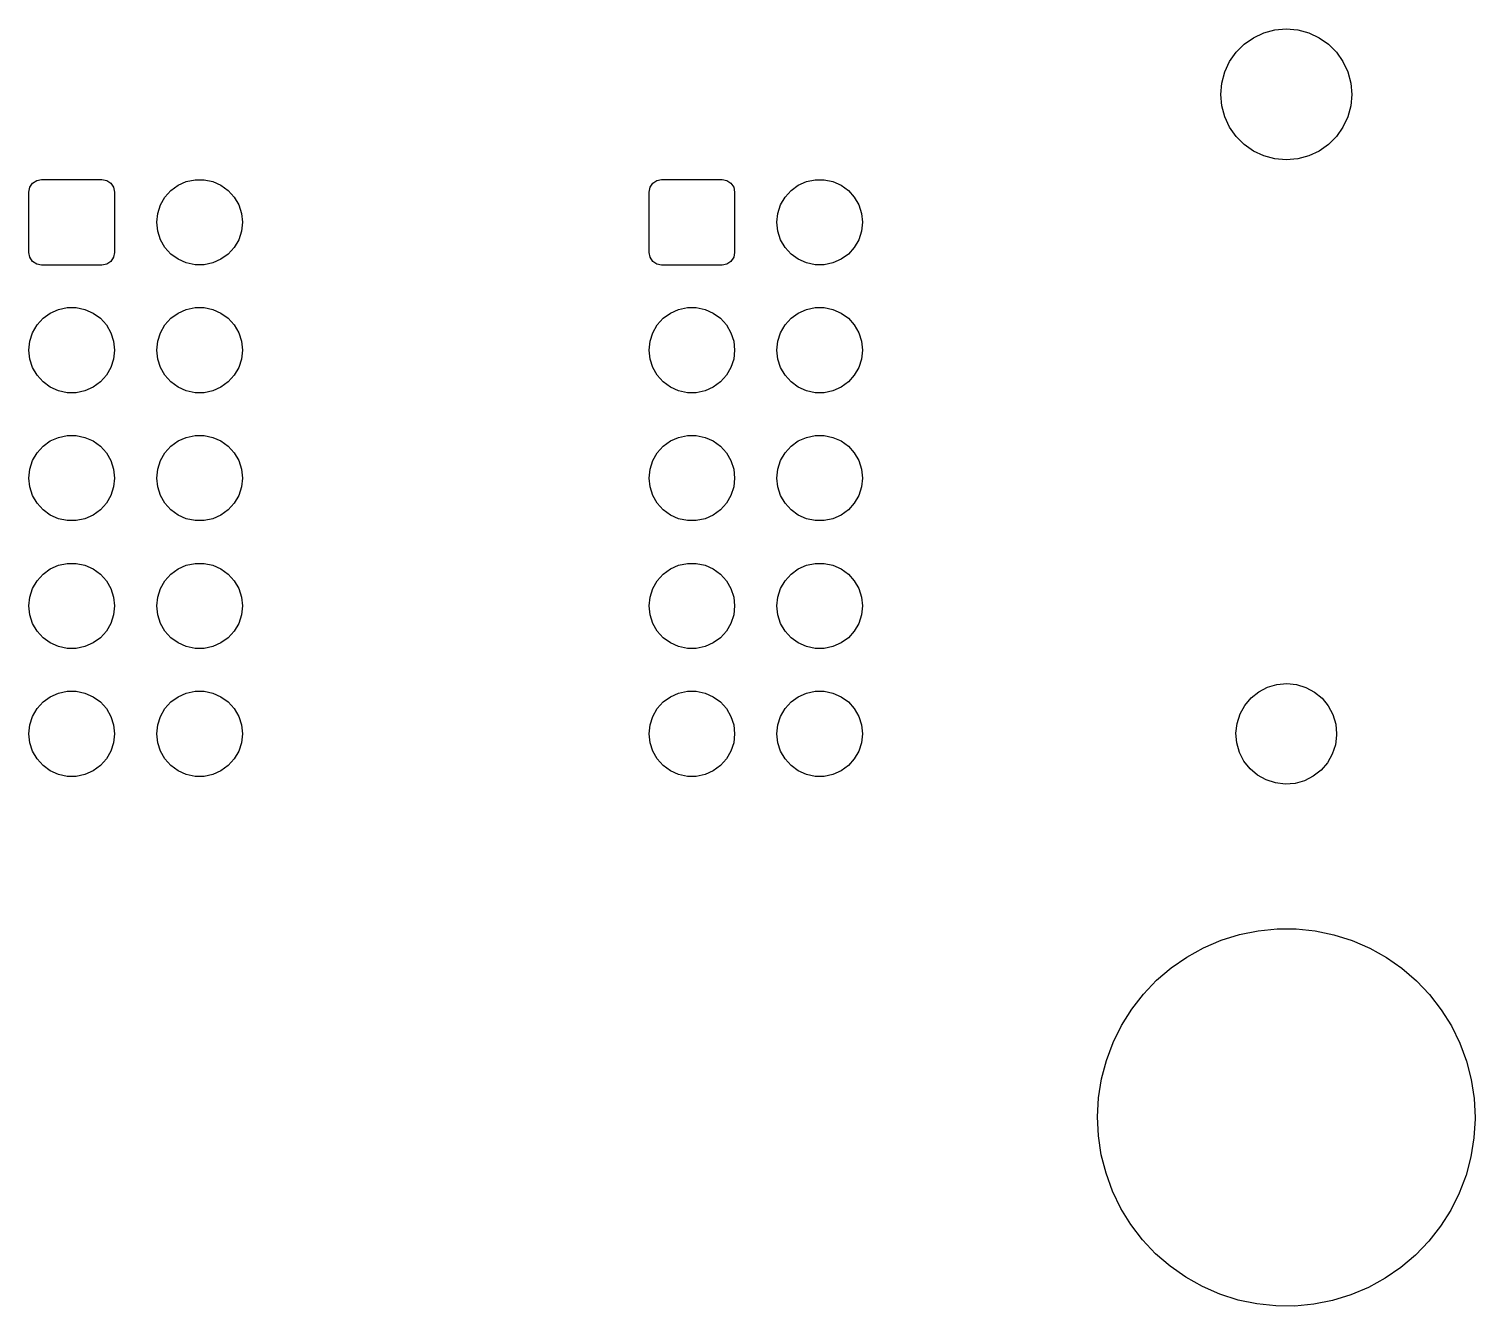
# Model space of a CAD drawing. Extents: x 81 to 222, y -131 to -73.
# Drawn here: x 193.21 to 221.94, y -131 to -105.63 of the extents above; entities that cross this region are included whole.
import ezdxf

# ---------------------------------------------------------------- set-up
doc = ezdxf.new("R2010")
doc.units = 0
doc.layers.add('BLACK', color=7, linetype='CONTINUOUS')

msp = doc.modelspace()

# ---------------------------------------------------------------- linework, layer by layer
at = {"layer": 'BLACK', "linetype": 'CONTINUOUS'}
for p, q in [((217.536, -105.808), (217.741, -105.712)), ((217.741, -105.712), (217.96, -105.654)), ((217.96, -105.654), (218.186, -105.634)), ((218.186, -105.634), (218.412, -105.654)), ((218.412, -105.654), (218.631, -105.712)), ((218.631, -105.712), (218.836, -105.808)), ((217.19, -106.098), (217.35, -105.938)), ((217.35, -105.938), (217.536, -105.808)), ((218.836, -105.808), (219.022, -105.938)), ((219.022, -105.938), (219.182, -106.098)), ((216.964, -106.489), (217.06, -106.284)), ((217.06, -106.284), (217.19, -106.098)), ((219.182, -106.098), (219.312, -106.284)), ((219.312, -106.284), (219.408, -106.489)), ((216.906, -106.708), (216.964, -106.489)), ((219.408, -106.489), (219.466, -106.708)), ((216.886, -106.934), (216.906, -106.708)), ((219.466, -106.708), (219.486, -106.934)), ((216.906, -107.16), (216.886, -106.934)), ((216.964, -107.379), (216.906, -107.16)), ((219.466, -107.16), (219.408, -107.379)), ((219.486, -106.934), (219.466, -107.16)), ((217.06, -107.584), (216.964, -107.379)), ((219.408, -107.379), (219.312, -107.584)), ((217.19, -107.77), (217.06, -107.584)), ((219.312, -107.584), (219.182, -107.77)), ((217.35, -107.93), (217.19, -107.77)), ((217.536, -108.06), (217.35, -107.93)), ((219.022, -107.93), (218.836, -108.06)), ((219.182, -107.77), (219.022, -107.93)), ((217.741, -108.156), (217.536, -108.06)), ((217.96, -108.214), (217.741, -108.156)), ((218.186, -108.234), (217.96, -108.214)), ((218.412, -108.214), (218.186, -108.234)), ((218.631, -108.156), (218.412, -108.214)), ((218.836, -108.06), (218.631, -108.156)), ((193.206, -108.874), (193.225, -108.778)), ((193.206, -110.074), (193.206, -108.874)), ((193.225, -108.778), (193.279, -108.697)), ((193.279, -108.697), (193.36, -108.643)), ((193.36, -108.643), (193.456, -108.624)), ((193.456, -108.624), (194.656, -108.624)), ((194.656, -108.624), (194.752, -108.643)), ((194.752, -108.643), (194.833, -108.697)), ((194.833, -108.697), (194.887, -108.778)), ((194.887, -108.778), (194.906, -108.874)), ((194.906, -108.874), (194.906, -110.074)), ((195.908, -108.974), (196.027, -108.842)), ((196.027, -108.842), (196.171, -108.738)), ((196.171, -108.738), (196.333, -108.666)), ((196.333, -108.666), (196.507, -108.629)), ((196.507, -108.629), (196.685, -108.629)), ((196.685, -108.629), (196.859, -108.666)), ((196.859, -108.666), (197.021, -108.738)), ((197.021, -108.738), (197.165, -108.842)), ((197.165, -108.842), (197.284, -108.974)), ((205.526, -108.874), (205.545, -108.778)), ((205.526, -110.074), (205.526, -108.874)), ((205.545, -108.778), (205.599, -108.697)), ((205.599, -108.697), (205.68, -108.643)), ((205.68, -108.643), (205.776, -108.624)), ((205.776, -108.624), (206.976, -108.624)), ((206.976, -108.624), (207.072, -108.643)), ((207.072, -108.643), (207.153, -108.697)), ((207.153, -108.697), (207.207, -108.778)), ((207.207, -108.778), (207.226, -108.874)), ((207.226, -108.874), (207.226, -110.074)), ((208.228, -108.974), (208.347, -108.842)), ((208.347, -108.842), (208.491, -108.738)), ((208.491, -108.738), (208.653, -108.666)), ((208.653, -108.666), (208.827, -108.629)), ((208.827, -108.629), (209.005, -108.629)), ((209.005, -108.629), (209.179, -108.666)), ((209.179, -108.666), (209.341, -108.738)), ((209.341, -108.738), (209.485, -108.842)), ((209.485, -108.842), (209.604, -108.974)), ((195.765, -109.297), (195.819, -109.128)), ((195.819, -109.128), (195.908, -108.974)), ((197.284, -108.974), (197.373, -109.128)), ((197.373, -109.128), (197.427, -109.297)), ((208.085, -109.297), (208.139, -109.128)), ((208.139, -109.128), (208.228, -108.974)), ((209.604, -108.974), (209.693, -109.128)), ((209.693, -109.128), (209.747, -109.297)), ((195.746, -109.474), (195.765, -109.297)), ((197.427, -109.297), (197.446, -109.474)), ((208.066, -109.474), (208.085, -109.297)), ((209.747, -109.297), (209.766, -109.474)), ((195.765, -109.651), (195.746, -109.474)), ((195.819, -109.82), (195.765, -109.651)), ((197.427, -109.651), (197.373, -109.82)), ((197.446, -109.474), (197.427, -109.651)), ((208.085, -109.651), (208.066, -109.474)), ((208.139, -109.82), (208.085, -109.651)), ((209.747, -109.651), (209.693, -109.82)), ((209.766, -109.474), (209.747, -109.651)), ((195.908, -109.974), (195.819, -109.82)), ((196.027, -110.106), (195.908, -109.974)), ((197.284, -109.974), (197.165, -110.106)), ((197.373, -109.82), (197.284, -109.974)), ((208.228, -109.974), (208.139, -109.82)), ((208.347, -110.106), (208.228, -109.974)), ((209.604, -109.974), (209.485, -110.106)), ((209.693, -109.82), (209.604, -109.974)), ((193.225, -110.17), (193.206, -110.074)), ((193.279, -110.251), (193.225, -110.17)), ((193.36, -110.305), (193.279, -110.251)), ((193.456, -110.324), (193.36, -110.305)), ((194.752, -110.305), (194.656, -110.324)), ((194.833, -110.251), (194.752, -110.305)), ((194.887, -110.17), (194.833, -110.251)), ((194.906, -110.074), (194.887, -110.17)), ((196.171, -110.21), (196.027, -110.106)), ((196.333, -110.282), (196.171, -110.21)), ((196.507, -110.319), (196.333, -110.282)), ((196.685, -110.319), (196.507, -110.319)), ((196.859, -110.282), (196.685, -110.319)), ((197.021, -110.21), (196.859, -110.282)), ((197.165, -110.106), (197.021, -110.21)), ((205.545, -110.17), (205.526, -110.074)), ((205.599, -110.251), (205.545, -110.17)), ((205.68, -110.305), (205.599, -110.251)), ((205.776, -110.324), (205.68, -110.305)), ((207.072, -110.305), (206.976, -110.324)), ((207.153, -110.251), (207.072, -110.305)), ((207.207, -110.17), (207.153, -110.251)), ((207.226, -110.074), (207.207, -110.17)), ((208.491, -110.21), (208.347, -110.106)), ((208.653, -110.282), (208.491, -110.21)), ((208.827, -110.319), (208.653, -110.282)), ((209.005, -110.319), (208.827, -110.319)), ((209.179, -110.282), (209.005, -110.319)), ((209.341, -110.21), (209.179, -110.282)), ((209.485, -110.106), (209.341, -110.21)), ((194.656, -110.324), (193.456, -110.324)), ((206.976, -110.324), (205.776, -110.324)), ((193.793, -111.206), (193.967, -111.169)), ((193.967, -111.169), (194.145, -111.169)), ((194.145, -111.169), (194.319, -111.206)), ((196.333, -111.206), (196.507, -111.169)), ((196.507, -111.169), (196.685, -111.169)), ((196.685, -111.169), (196.859, -111.206)), ((206.113, -111.206), (206.287, -111.169)), ((206.287, -111.169), (206.465, -111.169)), ((206.465, -111.169), (206.639, -111.206)), ((208.653, -111.206), (208.827, -111.169)), ((208.827, -111.169), (209.005, -111.169)), ((209.005, -111.169), (209.179, -111.206)), ((193.368, -111.514), (193.487, -111.382)), ((193.487, -111.382), (193.631, -111.278)), ((193.631, -111.278), (193.793, -111.206)), ((194.319, -111.206), (194.481, -111.278)), ((194.481, -111.278), (194.625, -111.382)), ((194.625, -111.382), (194.744, -111.514)), ((195.908, -111.514), (196.027, -111.382)), ((196.027, -111.382), (196.171, -111.278)), ((196.171, -111.278), (196.333, -111.206)), ((196.859, -111.206), (197.021, -111.278)), ((197.021, -111.278), (197.165, -111.382)), ((197.165, -111.382), (197.284, -111.514)), ((205.688, -111.514), (205.807, -111.382)), ((205.807, -111.382), (205.951, -111.278)), ((205.951, -111.278), (206.113, -111.206)), ((206.639, -111.206), (206.801, -111.278)), ((206.801, -111.278), (206.945, -111.382)), ((206.945, -111.382), (207.064, -111.514)), ((208.228, -111.514), (208.347, -111.382)), ((208.347, -111.382), (208.491, -111.278)), ((208.491, -111.278), (208.653, -111.206)), ((209.179, -111.206), (209.341, -111.278)), ((209.341, -111.278), (209.485, -111.382)), ((209.485, -111.382), (209.604, -111.514)), ((193.225, -111.837), (193.279, -111.668)), ((193.279, -111.668), (193.368, -111.514)), ((194.744, -111.514), (194.833, -111.668)), ((194.833, -111.668), (194.887, -111.837)), ((195.765, -111.837), (195.819, -111.668)), ((195.819, -111.668), (195.908, -111.514)), ((197.284, -111.514), (197.373, -111.668)), ((197.373, -111.668), (197.427, -111.837)), ((205.545, -111.837), (205.599, -111.668)), ((205.599, -111.668), (205.688, -111.514)), ((207.064, -111.514), (207.153, -111.668)), ((207.153, -111.668), (207.207, -111.837)), ((208.085, -111.837), (208.139, -111.668)), ((208.139, -111.668), (208.228, -111.514)), ((209.604, -111.514), (209.693, -111.668)), ((209.693, -111.668), (209.747, -111.837)), ((193.206, -112.014), (193.225, -111.837)), ((193.225, -112.191), (193.206, -112.014)), ((194.887, -111.837), (194.906, -112.014)), ((194.906, -112.014), (194.887, -112.191)), ((195.746, -112.014), (195.765, -111.837)), ((195.765, -112.191), (195.746, -112.014)), ((197.427, -111.837), (197.446, -112.014)), ((197.446, -112.014), (197.427, -112.191)), ((205.526, -112.014), (205.545, -111.837)), ((205.545, -112.191), (205.526, -112.014)), ((207.207, -111.837), (207.226, -112.014)), ((207.226, -112.014), (207.207, -112.191)), ((208.066, -112.014), (208.085, -111.837)), ((208.085, -112.191), (208.066, -112.014)), ((209.747, -111.837), (209.766, -112.014)), ((209.766, -112.014), (209.747, -112.191)), ((193.279, -112.36), (193.225, -112.191)), ((194.887, -112.191), (194.833, -112.36)), ((195.819, -112.36), (195.765, -112.191)), ((197.427, -112.191), (197.373, -112.36)), ((205.599, -112.36), (205.545, -112.191)), ((207.207, -112.191), (207.153, -112.36)), ((208.139, -112.36), (208.085, -112.191)), ((209.747, -112.191), (209.693, -112.36)), ((193.368, -112.514), (193.279, -112.36)), ((193.487, -112.646), (193.368, -112.514)), ((194.744, -112.514), (194.625, -112.646)), ((194.833, -112.36), (194.744, -112.514)), ((195.908, -112.514), (195.819, -112.36)), ((196.027, -112.646), (195.908, -112.514)), ((197.284, -112.514), (197.165, -112.646)), ((197.373, -112.36), (197.284, -112.514)), ((205.688, -112.514), (205.599, -112.36)), ((205.807, -112.646), (205.688, -112.514)), ((207.064, -112.514), (206.945, -112.646)), ((207.153, -112.36), (207.064, -112.514)), ((208.228, -112.514), (208.139, -112.36)), ((208.347, -112.646), (208.228, -112.514)), ((209.604, -112.514), (209.485, -112.646)), ((209.693, -112.36), (209.604, -112.514)), ((193.631, -112.75), (193.487, -112.646)), ((193.793, -112.822), (193.631, -112.75)), ((193.967, -112.859), (193.793, -112.822)), ((194.145, -112.859), (193.967, -112.859)), ((194.319, -112.822), (194.145, -112.859)), ((194.481, -112.75), (194.319, -112.822)), ((194.625, -112.646), (194.481, -112.75)), ((196.171, -112.75), (196.027, -112.646)), ((196.333, -112.822), (196.171, -112.75)), ((196.507, -112.859), (196.333, -112.822)), ((196.685, -112.859), (196.507, -112.859)), ((196.859, -112.822), (196.685, -112.859)), ((197.021, -112.75), (196.859, -112.822)), ((197.165, -112.646), (197.021, -112.75)), ((205.951, -112.75), (205.807, -112.646)), ((206.113, -112.822), (205.951, -112.75)), ((206.287, -112.859), (206.113, -112.822)), ((206.465, -112.859), (206.287, -112.859)), ((206.639, -112.822), (206.465, -112.859)), ((206.801, -112.75), (206.639, -112.822)), ((206.945, -112.646), (206.801, -112.75)), ((208.491, -112.75), (208.347, -112.646)), ((208.653, -112.822), (208.491, -112.75)), ((208.827, -112.859), (208.653, -112.822)), ((209.005, -112.859), (208.827, -112.859)), ((209.179, -112.822), (209.005, -112.859)), ((209.341, -112.75), (209.179, -112.822)), ((209.485, -112.646), (209.341, -112.75)), ((193.631, -113.818), (193.793, -113.746)), ((193.793, -113.746), (193.967, -113.709)), ((193.967, -113.709), (194.145, -113.709)), ((194.145, -113.709), (194.319, -113.746)), ((194.319, -113.746), (194.481, -113.818)), ((196.171, -113.818), (196.333, -113.746)), ((196.333, -113.746), (196.507, -113.709)), ((196.507, -113.709), (196.685, -113.709)), ((196.685, -113.709), (196.859, -113.746)), ((196.859, -113.746), (197.021, -113.818)), ((205.951, -113.818), (206.113, -113.746)), ((206.113, -113.746), (206.287, -113.709)), ((206.287, -113.709), (206.465, -113.709)), ((206.465, -113.709), (206.639, -113.746)), ((206.639, -113.746), (206.801, -113.818)), ((208.491, -113.818), (208.653, -113.746)), ((208.653, -113.746), (208.827, -113.709)), ((208.827, -113.709), (209.005, -113.709)), ((209.005, -113.709), (209.179, -113.746)), ((209.179, -113.746), (209.341, -113.818)), ((193.279, -114.208), (193.368, -114.054)), ((193.368, -114.054), (193.487, -113.922)), ((193.487, -113.922), (193.631, -113.818)), ((194.481, -113.818), (194.625, -113.922)), ((194.625, -113.922), (194.744, -114.054)), ((194.744, -114.054), (194.833, -114.208)), ((195.819, -114.208), (195.908, -114.054)), ((195.908, -114.054), (196.027, -113.922)), ((196.027, -113.922), (196.171, -113.818)), ((197.021, -113.818), (197.165, -113.922)), ((197.165, -113.922), (197.284, -114.054)), ((197.284, -114.054), (197.373, -114.208)), ((205.599, -114.208), (205.688, -114.054)), ((205.688, -114.054), (205.807, -113.922)), ((205.807, -113.922), (205.951, -113.818)), ((206.801, -113.818), (206.945, -113.922)), ((206.945, -113.922), (207.064, -114.054)), ((207.064, -114.054), (207.153, -114.208)), ((208.139, -114.208), (208.228, -114.054)), ((208.228, -114.054), (208.347, -113.922)), ((208.347, -113.922), (208.491, -113.818)), ((209.341, -113.818), (209.485, -113.922)), ((209.485, -113.922), (209.604, -114.054)), ((209.604, -114.054), (209.693, -114.208)), ((193.225, -114.377), (193.279, -114.208)), ((194.833, -114.208), (194.887, -114.377)), ((195.765, -114.377), (195.819, -114.208)), ((197.373, -114.208), (197.427, -114.377)), ((205.545, -114.377), (205.599, -114.208)), ((207.153, -114.208), (207.207, -114.377)), ((208.085, -114.377), (208.139, -114.208)), ((209.693, -114.208), (209.747, -114.377)), ((193.206, -114.554), (193.225, -114.377)), ((193.225, -114.731), (193.206, -114.554)), ((194.887, -114.377), (194.906, -114.554)), ((194.906, -114.554), (194.887, -114.731)), ((195.746, -114.554), (195.765, -114.377)), ((195.765, -114.731), (195.746, -114.554)), ((197.427, -114.377), (197.446, -114.554)), ((197.446, -114.554), (197.427, -114.731)), ((205.526, -114.554), (205.545, -114.377)), ((205.545, -114.731), (205.526, -114.554)), ((207.207, -114.377), (207.226, -114.554)), ((207.226, -114.554), (207.207, -114.731)), ((208.066, -114.554), (208.085, -114.377)), ((208.085, -114.731), (208.066, -114.554)), ((209.747, -114.377), (209.766, -114.554)), ((209.766, -114.554), (209.747, -114.731)), ((193.279, -114.9), (193.225, -114.731)), ((193.368, -115.054), (193.279, -114.9)), ((194.833, -114.9), (194.744, -115.054)), ((194.887, -114.731), (194.833, -114.9)), ((195.819, -114.9), (195.765, -114.731)), ((195.908, -115.054), (195.819, -114.9)), ((197.373, -114.9), (197.284, -115.054)), ((197.427, -114.731), (197.373, -114.9)), ((205.599, -114.9), (205.545, -114.731)), ((205.688, -115.054), (205.599, -114.9)), ((207.153, -114.9), (207.064, -115.054)), ((207.207, -114.731), (207.153, -114.9)), ((208.139, -114.9), (208.085, -114.731)), ((208.228, -115.054), (208.139, -114.9)), ((209.693, -114.9), (209.604, -115.054)), ((209.747, -114.731), (209.693, -114.9)), ((193.487, -115.186), (193.368, -115.054)), ((193.631, -115.29), (193.487, -115.186)), ((194.625, -115.186), (194.481, -115.29)), ((194.744, -115.054), (194.625, -115.186)), ((196.027, -115.186), (195.908, -115.054)), ((196.171, -115.29), (196.027, -115.186)), ((197.165, -115.186), (197.021, -115.29)), ((197.284, -115.054), (197.165, -115.186)), ((205.807, -115.186), (205.688, -115.054)), ((205.951, -115.29), (205.807, -115.186)), ((206.945, -115.186), (206.801, -115.29)), ((207.064, -115.054), (206.945, -115.186)), ((208.347, -115.186), (208.228, -115.054)), ((208.491, -115.29), (208.347, -115.186)), ((209.485, -115.186), (209.341, -115.29)), ((209.604, -115.054), (209.485, -115.186)), ((193.793, -115.362), (193.631, -115.29)), ((193.967, -115.399), (193.793, -115.362)), ((194.145, -115.399), (193.967, -115.399)), ((194.319, -115.362), (194.145, -115.399)), ((194.481, -115.29), (194.319, -115.362)), ((196.333, -115.362), (196.171, -115.29)), ((196.507, -115.399), (196.333, -115.362)), ((196.685, -115.399), (196.507, -115.399)), ((196.859, -115.362), (196.685, -115.399)), ((197.021, -115.29), (196.859, -115.362)), ((206.113, -115.362), (205.951, -115.29)), ((206.287, -115.399), (206.113, -115.362)), ((206.465, -115.399), (206.287, -115.399)), ((206.639, -115.362), (206.465, -115.399)), ((206.801, -115.29), (206.639, -115.362)), ((208.653, -115.362), (208.491, -115.29)), ((208.827, -115.399), (208.653, -115.362)), ((209.005, -115.399), (208.827, -115.399)), ((209.179, -115.362), (209.005, -115.399)), ((209.341, -115.29), (209.179, -115.362)), ((193.631, -116.358), (193.793, -116.286)), ((193.793, -116.286), (193.967, -116.249)), ((193.967, -116.249), (194.145, -116.249)), ((194.145, -116.249), (194.319, -116.286)), ((194.319, -116.286), (194.481, -116.358)), ((196.171, -116.358), (196.333, -116.286)), ((196.333, -116.286), (196.507, -116.249)), ((196.507, -116.249), (196.685, -116.249)), ((196.685, -116.249), (196.859, -116.286)), ((196.859, -116.286), (197.021, -116.358)), ((205.951, -116.358), (206.113, -116.286)), ((206.113, -116.286), (206.287, -116.249)), ((206.287, -116.249), (206.465, -116.249)), ((206.465, -116.249), (206.639, -116.286)), ((206.639, -116.286), (206.801, -116.358)), ((208.491, -116.358), (208.653, -116.286)), ((208.653, -116.286), (208.827, -116.249)), ((208.827, -116.249), (209.005, -116.249)), ((209.005, -116.249), (209.179, -116.286)), ((209.179, -116.286), (209.341, -116.358)), ((193.279, -116.748), (193.368, -116.594)), ((193.368, -116.594), (193.487, -116.462)), ((193.487, -116.462), (193.631, -116.358)), ((194.481, -116.358), (194.625, -116.462)), ((194.625, -116.462), (194.744, -116.594)), ((194.744, -116.594), (194.833, -116.748)), ((195.819, -116.748), (195.908, -116.594)), ((195.908, -116.594), (196.027, -116.462)), ((196.027, -116.462), (196.171, -116.358)), ((197.021, -116.358), (197.165, -116.462)), ((197.165, -116.462), (197.284, -116.594)), ((197.284, -116.594), (197.373, -116.748)), ((205.599, -116.748), (205.688, -116.594)), ((205.688, -116.594), (205.807, -116.462)), ((205.807, -116.462), (205.951, -116.358)), ((206.801, -116.358), (206.945, -116.462)), ((206.945, -116.462), (207.064, -116.594)), ((207.064, -116.594), (207.153, -116.748)), ((208.139, -116.748), (208.228, -116.594)), ((208.228, -116.594), (208.347, -116.462)), ((208.347, -116.462), (208.491, -116.358)), ((209.341, -116.358), (209.485, -116.462)), ((209.485, -116.462), (209.604, -116.594)), ((209.604, -116.594), (209.693, -116.748)), ((193.206, -117.094), (193.225, -116.917)), ((193.225, -116.917), (193.279, -116.748)), ((194.833, -116.748), (194.887, -116.917)), ((194.887, -116.917), (194.906, -117.094)), ((195.746, -117.094), (195.765, -116.917)), ((195.765, -116.917), (195.819, -116.748)), ((197.373, -116.748), (197.427, -116.917)), ((197.427, -116.917), (197.446, -117.094)), ((205.526, -117.094), (205.545, -116.917)), ((205.545, -116.917), (205.599, -116.748)), ((207.153, -116.748), (207.207, -116.917)), ((207.207, -116.917), (207.226, -117.094)), ((208.066, -117.094), (208.085, -116.917)), ((208.085, -116.917), (208.139, -116.748)), ((209.693, -116.748), (209.747, -116.917)), ((209.747, -116.917), (209.766, -117.094)), ((193.225, -117.271), (193.206, -117.094)), ((194.906, -117.094), (194.887, -117.271)), ((195.765, -117.271), (195.746, -117.094)), ((197.446, -117.094), (197.427, -117.271)), ((205.545, -117.271), (205.526, -117.094)), ((207.226, -117.094), (207.207, -117.271)), ((208.085, -117.271), (208.066, -117.094)), ((209.766, -117.094), (209.747, -117.271)), ((193.279, -117.44), (193.225, -117.271)), ((193.368, -117.594), (193.279, -117.44)), ((194.833, -117.44), (194.744, -117.594)), ((194.887, -117.271), (194.833, -117.44)), ((195.819, -117.44), (195.765, -117.271)), ((195.908, -117.594), (195.819, -117.44)), ((197.373, -117.44), (197.284, -117.594)), ((197.427, -117.271), (197.373, -117.44)), ((205.599, -117.44), (205.545, -117.271)), ((205.688, -117.594), (205.599, -117.44)), ((207.153, -117.44), (207.064, -117.594)), ((207.207, -117.271), (207.153, -117.44)), ((208.139, -117.44), (208.085, -117.271)), ((208.228, -117.594), (208.139, -117.44)), ((209.693, -117.44), (209.604, -117.594)), ((209.747, -117.271), (209.693, -117.44)), ((193.487, -117.726), (193.368, -117.594)), ((193.631, -117.83), (193.487, -117.726)), ((194.625, -117.726), (194.481, -117.83)), ((194.744, -117.594), (194.625, -117.726)), ((196.027, -117.726), (195.908, -117.594)), ((196.171, -117.83), (196.027, -117.726)), ((197.165, -117.726), (197.021, -117.83)), ((197.284, -117.594), (197.165, -117.726)), ((205.807, -117.726), (205.688, -117.594)), ((205.951, -117.83), (205.807, -117.726)), ((206.945, -117.726), (206.801, -117.83)), ((207.064, -117.594), (206.945, -117.726)), ((208.347, -117.726), (208.228, -117.594)), ((208.491, -117.83), (208.347, -117.726)), ((209.485, -117.726), (209.341, -117.83)), ((209.604, -117.594), (209.485, -117.726)), ((193.793, -117.902), (193.631, -117.83)), ((193.967, -117.939), (193.793, -117.902)), ((194.145, -117.939), (193.967, -117.939)), ((194.319, -117.902), (194.145, -117.939)), ((194.481, -117.83), (194.319, -117.902)), ((196.333, -117.902), (196.171, -117.83)), ((196.507, -117.939), (196.333, -117.902)), ((196.685, -117.939), (196.507, -117.939)), ((196.859, -117.902), (196.685, -117.939)), ((197.021, -117.83), (196.859, -117.902)), ((206.113, -117.902), (205.951, -117.83)), ((206.287, -117.939), (206.113, -117.902)), ((206.465, -117.939), (206.287, -117.939)), ((206.639, -117.902), (206.465, -117.939)), ((206.801, -117.83), (206.639, -117.902)), ((208.653, -117.902), (208.491, -117.83)), ((208.827, -117.939), (208.653, -117.902)), ((209.005, -117.939), (208.827, -117.939)), ((209.179, -117.902), (209.005, -117.939)), ((209.341, -117.83), (209.179, -117.902)), ((217.811, -118.707), (217.999, -118.652)), ((217.999, -118.652), (218.193, -118.634)), ((218.193, -118.634), (218.387, -118.654)), ((218.387, -118.654), (218.574, -118.712)), ((193.487, -119.002), (193.631, -118.898)), ((193.631, -118.898), (193.793, -118.826)), ((193.793, -118.826), (193.967, -118.789)), ((193.967, -118.789), (194.145, -118.789)), ((194.145, -118.789), (194.319, -118.826)), ((194.319, -118.826), (194.481, -118.898)), ((194.481, -118.898), (194.625, -119.002)), ((196.027, -119.002), (196.171, -118.898)), ((196.171, -118.898), (196.333, -118.826)), ((196.333, -118.826), (196.507, -118.789)), ((196.507, -118.789), (196.685, -118.789)), ((196.685, -118.789), (196.859, -118.826)), ((196.859, -118.826), (197.021, -118.898)), ((197.021, -118.898), (197.165, -119.002)), ((205.807, -119.002), (205.951, -118.898)), ((205.951, -118.898), (206.113, -118.826)), ((206.113, -118.826), (206.287, -118.789)), ((206.287, -118.789), (206.465, -118.789)), ((206.465, -118.789), (206.639, -118.826)), ((206.639, -118.826), (206.801, -118.898)), ((206.801, -118.898), (206.945, -119.002)), ((208.347, -119.002), (208.491, -118.898)), ((208.491, -118.898), (208.653, -118.826)), ((208.653, -118.826), (208.827, -118.789)), ((208.827, -118.789), (209.005, -118.789)), ((209.005, -118.789), (209.179, -118.826)), ((209.179, -118.826), (209.341, -118.898)), ((209.341, -118.898), (209.485, -119.002)), ((217.361, -119.069), (217.486, -118.92)), ((217.486, -118.92), (217.638, -118.797)), ((217.638, -118.797), (217.811, -118.707)), ((218.574, -118.712), (218.745, -118.805)), ((218.745, -118.805), (218.896, -118.929)), ((218.896, -118.929), (219.019, -119.081)), ((193.279, -119.288), (193.368, -119.134)), ((193.368, -119.134), (193.487, -119.002)), ((194.625, -119.002), (194.744, -119.134)), ((194.744, -119.134), (194.833, -119.288)), ((195.819, -119.288), (195.908, -119.134)), ((195.908, -119.134), (196.027, -119.002)), ((197.165, -119.002), (197.284, -119.134)), ((197.284, -119.134), (197.373, -119.288)), ((205.599, -119.288), (205.688, -119.134)), ((205.688, -119.134), (205.807, -119.002)), ((206.945, -119.002), (207.064, -119.134)), ((207.064, -119.134), (207.153, -119.288)), ((208.139, -119.288), (208.228, -119.134)), ((208.228, -119.134), (208.347, -119.002)), ((209.485, -119.002), (209.604, -119.134)), ((209.604, -119.134), (209.693, -119.288)), ((217.267, -119.24), (217.361, -119.069)), ((219.019, -119.081), (219.111, -119.253)), ((193.206, -119.634), (193.225, -119.457)), ((193.225, -119.457), (193.279, -119.288)), ((194.833, -119.288), (194.887, -119.457)), ((194.887, -119.457), (194.906, -119.634)), ((195.746, -119.634), (195.765, -119.457)), ((195.765, -119.457), (195.819, -119.288)), ((197.373, -119.288), (197.427, -119.457)), ((197.427, -119.457), (197.446, -119.634)), ((205.526, -119.634), (205.545, -119.457)), ((205.545, -119.457), (205.599, -119.288)), ((207.153, -119.288), (207.207, -119.457)), ((207.207, -119.457), (207.226, -119.634)), ((208.066, -119.634), (208.085, -119.457)), ((208.085, -119.457), (208.139, -119.288)), ((209.693, -119.288), (209.747, -119.457)), ((209.747, -119.457), (209.766, -119.634)), ((217.186, -119.62), (217.208, -119.426)), ((217.208, -119.426), (217.267, -119.24)), ((219.111, -119.253), (219.167, -119.44)), ((219.167, -119.44), (219.186, -119.634)), ((193.225, -119.811), (193.206, -119.634)), ((194.906, -119.634), (194.887, -119.811)), ((195.765, -119.811), (195.746, -119.634)), ((197.446, -119.634), (197.427, -119.811)), ((205.545, -119.811), (205.526, -119.634)), ((207.226, -119.634), (207.207, -119.811)), ((208.085, -119.811), (208.066, -119.634)), ((209.766, -119.634), (209.747, -119.811)), ((217.202, -119.815), (217.186, -119.62)), ((219.186, -119.662), (219.161, -119.856)), ((219.186, -119.634), (219.186, -119.662)), ((193.279, -119.98), (193.225, -119.811)), ((193.368, -120.134), (193.279, -119.98)), ((194.833, -119.98), (194.744, -120.134)), ((194.887, -119.811), (194.833, -119.98)), ((195.819, -119.98), (195.765, -119.811)), ((195.908, -120.134), (195.819, -119.98)), ((197.373, -119.98), (197.284, -120.134)), ((197.427, -119.811), (197.373, -119.98)), ((205.599, -119.98), (205.545, -119.811)), ((205.688, -120.134), (205.599, -119.98)), ((207.153, -119.98), (207.064, -120.134)), ((207.207, -119.811), (207.153, -119.98)), ((208.139, -119.98), (208.085, -119.811)), ((208.228, -120.134), (208.139, -119.98)), ((209.693, -119.98), (209.604, -120.134)), ((209.747, -119.811), (209.693, -119.98)), ((217.256, -120.002), (217.202, -119.815)), ((217.345, -120.176), (217.256, -120.002)), ((219.1, -120.041), (219.003, -120.21)), ((219.161, -119.856), (219.1, -120.041)), ((193.487, -120.266), (193.368, -120.134)), ((193.631, -120.37), (193.487, -120.266)), ((193.793, -120.442), (193.631, -120.37)), ((194.481, -120.37), (194.319, -120.442)), ((194.625, -120.266), (194.481, -120.37)), ((194.744, -120.134), (194.625, -120.266)), ((196.027, -120.266), (195.908, -120.134)), ((196.171, -120.37), (196.027, -120.266)), ((196.333, -120.442), (196.171, -120.37)), ((197.021, -120.37), (196.859, -120.442)), ((197.165, -120.266), (197.021, -120.37)), ((197.284, -120.134), (197.165, -120.266)), ((205.807, -120.266), (205.688, -120.134)), ((205.951, -120.37), (205.807, -120.266)), ((206.113, -120.442), (205.951, -120.37)), ((206.801, -120.37), (206.639, -120.442)), ((206.945, -120.266), (206.801, -120.37)), ((207.064, -120.134), (206.945, -120.266)), ((208.347, -120.266), (208.228, -120.134)), ((208.491, -120.37), (208.347, -120.266)), ((208.653, -120.442), (208.491, -120.37)), ((209.341, -120.37), (209.179, -120.442)), ((209.485, -120.266), (209.341, -120.37)), ((209.604, -120.134), (209.485, -120.266)), ((217.467, -120.329), (217.345, -120.176)), ((217.615, -120.455), (217.467, -120.329)), ((218.876, -120.358), (218.722, -120.478)), ((219.003, -120.21), (218.876, -120.358)), ((193.967, -120.479), (193.793, -120.442)), ((194.145, -120.479), (193.967, -120.479)), ((194.319, -120.442), (194.145, -120.479)), ((196.507, -120.479), (196.333, -120.442)), ((196.685, -120.479), (196.507, -120.479)), ((196.859, -120.442), (196.685, -120.479)), ((206.287, -120.479), (206.113, -120.442)), ((206.465, -120.479), (206.287, -120.479)), ((206.639, -120.442), (206.465, -120.479)), ((208.827, -120.479), (208.653, -120.442)), ((209.005, -120.479), (208.827, -120.479)), ((209.179, -120.442), (209.005, -120.479)), ((217.786, -120.55), (217.615, -120.455)), ((217.971, -120.611), (217.786, -120.55)), ((218.165, -120.634), (217.971, -120.611)), ((218.36, -120.619), (218.165, -120.634)), ((218.548, -120.566), (218.36, -120.619)), ((218.722, -120.478), (218.548, -120.566)), ((217.625, -123.546), (218.003, -123.508)), ((218.003, -123.508), (218.382, -123.509)), ((218.382, -123.509), (218.76, -123.548)), ((216.542, -123.884), (216.891, -123.735)), ((216.891, -123.735), (217.253, -123.622)), ((217.253, -123.622), (217.625, -123.546)), ((218.76, -123.548), (219.131, -123.625)), ((219.131, -123.625), (219.493, -123.739)), ((219.493, -123.739), (219.842, -123.889)), ((215.898, -124.283), (216.21, -124.067)), ((216.21, -124.067), (216.542, -123.884)), ((219.842, -123.889), (220.173, -124.074)), ((220.173, -124.074), (220.484, -124.291)), ((215.609, -124.529), (215.898, -124.283)), ((220.484, -124.291), (220.772, -124.538)), ((215.347, -124.804), (215.609, -124.529)), ((220.772, -124.538), (221.033, -124.814)), ((215.114, -125.103), (215.347, -124.804)), ((221.033, -124.814), (221.265, -125.114)), ((214.913, -125.425), (215.114, -125.103)), ((221.265, -125.114), (221.466, -125.436)), ((214.744, -125.765), (214.913, -125.425)), ((221.466, -125.436), (221.633, -125.777)), ((214.612, -126.12), (214.744, -125.765)), ((221.633, -125.777), (221.764, -126.133)), ((214.515, -126.487), (214.612, -126.12)), ((221.764, -126.133), (221.859, -126.5)), ((214.457, -126.862), (214.515, -126.487)), ((221.859, -126.5), (221.917, -126.875)), ((214.436, -127.241), (214.457, -126.862)), ((221.917, -126.875), (221.936, -127.254)), ((214.454, -127.62), (214.436, -127.241)), ((221.936, -127.254), (221.936, -127.28)), ((221.936, -127.28), (221.914, -127.659)), ((214.51, -127.995), (214.454, -127.62)), ((221.914, -127.659), (221.854, -128.034)), ((214.604, -128.363), (214.51, -127.995)), ((221.854, -128.034), (221.756, -128.4)), ((214.734, -128.719), (214.604, -128.363)), ((221.756, -128.4), (221.622, -128.755)), ((214.9, -129.061), (214.734, -128.719)), ((221.622, -128.755), (221.453, -129.095)), ((215.099, -129.383), (214.9, -129.061)), ((221.453, -129.095), (221.25, -129.416)), ((215.33, -129.684), (215.099, -129.383)), ((221.25, -129.416), (221.016, -129.714)), ((215.59, -129.961), (215.33, -129.684)), ((221.016, -129.714), (220.753, -129.988)), ((215.877, -130.209), (215.59, -129.961)), ((220.753, -129.988), (220.464, -130.233)), ((216.188, -130.427), (215.877, -130.209)), ((216.519, -130.613), (216.188, -130.427)), ((220.464, -130.233), (220.151, -130.448)), ((216.867, -130.764), (216.519, -130.613)), ((219.818, -130.63), (219.469, -130.778)), ((220.151, -130.448), (219.818, -130.63)), ((217.228, -130.88), (216.867, -130.764)), ((217.599, -130.958), (217.228, -130.88)), ((217.977, -130.998), (217.599, -130.958)), ((218.356, -131), (217.977, -130.998)), ((218.734, -130.964), (218.356, -131)), ((219.106, -130.889), (218.734, -130.964)), ((219.469, -130.778), (219.106, -130.889))]:
    msp.add_line(p, q, dxfattribs=at)

doc.saveas('drawing.dxf')
